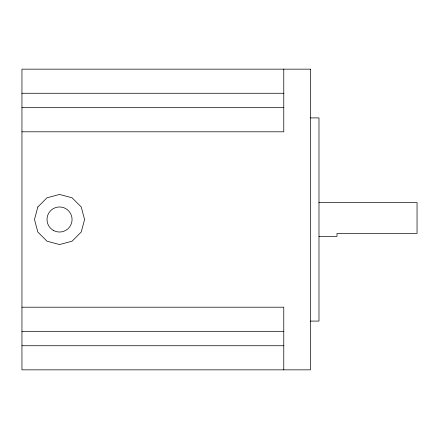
<?xml version="1.0" encoding="UTF-8"?>
<svg xmlns="http://www.w3.org/2000/svg" width="439" height="439" viewBox="0 0 439 439"><rect width="100%" height="100%" fill="white"/><g stroke="black" fill="none" stroke-linecap="round" stroke-linejoin="round"><path stroke-width="0.66" d="M21.95 93.271L283.77 93.271M21.95 107.676L283.77 107.676M310.455 117.915L318.988 117.915L318.988 321.085L310.455 321.085M21.95 131.799L283.77 131.799L283.77 69.153M318.988 202.571L417.05 202.571L417.05 233.449L336.998 233.449L336.998 236.429L318.988 236.429M21.95 307.201L283.77 307.201L283.77 369.847M21.95 331.324L283.77 331.324M21.95 345.729L283.77 345.729M37.836 206.972L34.478 219.5L37.836 232.028L47.006 241.203L59.539 244.556L72.067 241.203L81.237 232.028L84.595 219.5L81.237 206.972L72.067 197.797L59.539 194.444L47.006 197.797L37.836 206.972M310.455 69.153L21.95 69.153L21.95 369.847L310.455 369.847L310.455 69.153M53.273 230.349A12.528 12.528 0 0 0 72.067 219.5A12.528 12.528 0 0 0 53.273 208.651A12.528 12.528 0 0 0 53.273 230.349"/></g></svg>
